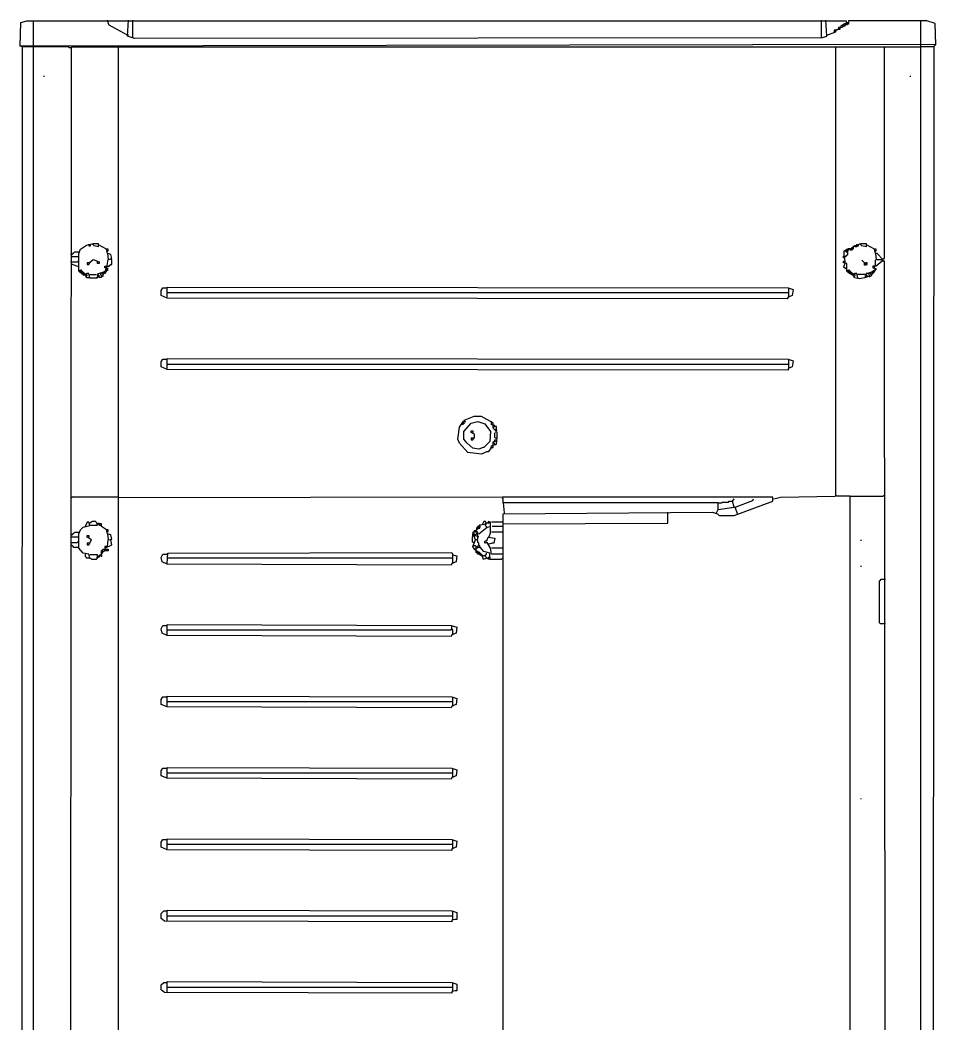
# Model space of a CAD drawing. Extents: x 3792242 to 5145247, y -1546315 to -1031918.
# Drawn here: x 3844558 to 3845328, y -1522150 to -1521306 of the extents above; entities that cross this region are included whole.
import ezdxf

# ---------------------------------------------------------------- set-up
doc = ezdxf.new("R2010")
doc.units = 0
doc.header["$MEASUREMENT"] = 0
doc.layers.add('ZZ-chladenie', color=133, linetype='CONTINUOUS')

msp = doc.modelspace()

# ---------------------------------------------------------------- linework, layer by layer
at = {"layer": 'ZZ-chladenie'}
for p, q in [((3844631.493, -1521306.302), (3844631.493, -1521305.597)), ((3844648.438, -1521319.012), (3844649.145, -1521305.597)), ((3844652.674, -1521320.424), (3844652.674, -1521305.597)), ((3845231.639, -1521320.424), (3845231.639, -1521305.597)), ((3845235.875, -1521319.012), (3845235.169, -1521305.597)), ((3844558.064, -1521327.484), (3844558.769, -1521307.714)), ((3844558.769, -1521307.714), (3844563.712, -1521306.302)), ((3844563.712, -1521306.302), (3845252.114, -1521306.302)), ((3844569.36, -1522372.443), (3844569.36, -1521306.302)), ((3844632.905, -1521309.833), (3844631.493, -1521306.302)), ((3844648.438, -1521318.305), (3844632.905, -1521309.833)), ((3845243.641, -1521314.069), (3845242.229, -1521314.069)), ((3845242.229, -1521314.069), (3845242.229, -1521315.481)), ((3845243.641, -1521314.069), (3845244.347, -1521314.069)), ((3845243.641, -1521315.481), (3845243.641, -1521314.069)), ((3845244.347, -1521314.069), (3845245.053, -1521313.363)), ((3845245.053, -1521313.363), (3845245.76, -1521313.363)), ((3845248.584, -1521311.951), (3845245.76, -1521311.951)), ((3845245.76, -1521311.951), (3845245.76, -1521313.363)), ((3845245.76, -1521313.363), (3845247.172, -1521313.363)), ((3845247.172, -1521313.363), (3845247.172, -1521311.951)), ((3845251.408, -1521308.421), (3845247.878, -1521310.539)), ((3845247.878, -1521310.539), (3845247.878, -1521311.951)), ((3845252.82, -1521309.126), (3845248.584, -1521311.951)), ((3845249.996, -1521309.833), (3845249.29, -1521310.539)), ((3845249.29, -1521311.245), (3845249.29, -1521311.951)), ((3845250.702, -1521310.539), (3845249.996, -1521309.833)), ((3845250.702, -1521310.539), (3845251.408, -1521310.539)), ((3845252.82, -1521308.421), (3845251.408, -1521308.421)), ((3845251.408, -1521309.833), (3845251.408, -1521309.126)), ((3845251.408, -1521310.539), (3845251.408, -1521309.833)), ((3845252.114, -1521306.302), (3845252.82, -1521308.421)), ((3845252.82, -1521308.421), (3845253.526, -1521307.714)), ((3845252.82, -1521309.126), (3845252.82, -1521309.833)), ((3845254.232, -1521309.126), (3845252.82, -1521309.126)), ((3845253.526, -1521307.714), (3845254.232, -1521307.714)), ((3845319.895, -1521306.302), (3845254.232, -1521306.302)), ((3845254.232, -1521306.302), (3845254.232, -1521309.126)), ((3845314.953, -1522993.77), (3845314.953, -1521306.302)), ((3845326.956, -1521308.421), (3845319.895, -1521306.302)), ((3845327.662, -1521326.072), (3845326.956, -1521308.421)), ((3844648.438, -1521318.305), (3844649.145, -1521317.6)), ((3844654.086, -1521321.13), (3844648.438, -1521319.012)), ((3845231.639, -1521320.424), (3844654.086, -1521321.13)), ((3845231.639, -1521320.424), (3845235.875, -1521319.012)), ((3845235.875, -1521318.305), (3845243.641, -1521315.481)), ((3845327.662, -1521326.072), (3844558.064, -1521327.484)), ((3844560.181, -1521328.19), (3844558.064, -1521327.484)), ((3844559.476, -1522861.032), (3844560.181, -1521328.19)), ((3844559.515, -1522775.635), (3844560.181, -1521328.19)), ((3844569.36, -1521328.19), (3844560.181, -1521328.19)), ((3844599.015, -1521328.19), (3844569.36, -1521328.19)), ((3844599.72, -1521328.896), (3844599.015, -1521328.19)), ((3844600.427, -1521328.896), (3844599.72, -1521328.896)), ((3844600.427, -1522750.888), (3844601.132, -1521328.19)), ((3844600.427, -1521328.896), (3844601.132, -1521328.896)), ((3844601.132, -1521328.19), (3845314.953, -1521328.19)), ((3844640.671, -1522893.51), (3844640.671, -1521328.19)), ((3845243.641, -1521705.222), (3845243.641, -1521328.19)), ((3845284.593, -1521328.896), (3845285.298, -1521328.19)), ((3845284.593, -1521506.116), (3845284.593, -1521328.896)), ((3845325.544, -1521328.19), (3845314.953, -1521328.19)), ((3845324.837, -1522993.77), (3845326.25, -1521327.484)), ((3845326.25, -1521327.484), (3845327.662, -1521326.072)), ((3844578.539, -1521352.902), (3844577.833, -1521352.902)), ((3845306.48, -1521352.902), (3845305.774, -1521352.902)), ((3844607.487, -1521501.879), (3844608.899, -1521498.349)), ((3844608.899, -1521498.349), (3844613.842, -1521494.819)), ((3844613.842, -1521494.819), (3844619.49, -1521493.407)), ((3844615.96, -1521494.819), (3844615.96, -1521494.113)), ((3844615.96, -1521494.819), (3844615.96, -1521495.525)), ((3844615.96, -1521495.525), (3844617.372, -1521495.525)), ((3844617.372, -1521495.525), (3844617.372, -1521494.113)), ((3844618.784, -1521494.113), (3844618.784, -1521493.407)), ((3844620.196, -1521495.525), (3844618.784, -1521494.113)), ((3844619.49, -1521493.407), (3844623.726, -1521493.407)), ((3844623.726, -1521496.231), (3844620.196, -1521495.525)), ((3844623.726, -1521493.407), (3844623.726, -1521496.231)), ((3844624.433, -1521494.819), (3844623.726, -1521495.525)), ((3844630.787, -1521498.349), (3844624.433, -1521494.819)), ((3844632.199, -1521498.349), (3844630.787, -1521498.349)), ((3844631.493, -1521501.879), (3844630.787, -1521498.349)), ((3844631.493, -1521499.761), (3844630.787, -1521499.761)), ((3844631.493, -1521499.761), (3844632.199, -1521499.761)), ((3844632.199, -1521499.761), (3844632.199, -1521498.349)), ((3845250.702, -1521499.761), (3845254.232, -1521497.643)), ((3845250.702, -1521503.291), (3845250.702, -1521499.761)), ((3845251.408, -1521499.761), (3845251.408, -1521499.055)), ((3845251.408, -1521499.055), (3845252.114, -1521499.055)), ((3845251.408, -1521499.761), (3845252.114, -1521500.467)), ((3845252.82, -1521498.349), (3845252.114, -1521499.055)), ((3845252.82, -1521499.761), (3845252.114, -1521499.055)), ((3845253.526, -1521499.055), (3845252.82, -1521498.349)), ((3845252.82, -1521500.467), (3845252.82, -1521499.761)), ((3845254.232, -1521498.349), (3845253.526, -1521499.055)), ((3845253.526, -1521499.055), (3845254.232, -1521499.055)), ((3845253.526, -1521502.585), (3845253.526, -1521499.055)), ((3845254.232, -1521497.643), (3845256.35, -1521497.643)), ((3845254.232, -1521499.055), (3845254.232, -1521498.349)), ((3845255.644, -1521498.349), (3845255.644, -1521497.643)), ((3845255.644, -1521497.643), (3845256.35, -1521497.643)), ((3845255.644, -1521499.055), (3845255.644, -1521498.349)), ((3845257.056, -1521499.055), (3845255.644, -1521499.055)), ((3845256.35, -1521497.643), (3845259.175, -1521495.525)), ((3845257.056, -1521496.937), (3845256.35, -1521497.643)), ((3845257.056, -1521498.349), (3845256.35, -1521497.643)), ((3845257.763, -1521497.643), (3845257.056, -1521496.937)), ((3845257.763, -1521497.643), (3845257.056, -1521498.349)), ((3845257.056, -1521498.349), (3845257.763, -1521498.349)), ((3845257.056, -1521498.349), (3845257.056, -1521499.055)), ((3845258.468, -1521496.937), (3845257.763, -1521497.643)), ((3845257.763, -1521498.349), (3845258.468, -1521497.643)), ((3845258.468, -1521496.231), (3845258.468, -1521495.525)), ((3845258.468, -1521497.643), (3845258.468, -1521496.937)), ((3845259.175, -1521495.525), (3845264.823, -1521493.407)), ((3845259.88, -1521495.525), (3845259.88, -1521494.819)), ((3845259.88, -1521496.231), (3845259.88, -1521495.525)), ((3845261.292, -1521496.231), (3845259.88, -1521496.231)), ((3845261.292, -1521494.819), (3845261.292, -1521494.113)), ((3845261.292, -1521494.819), (3845261.292, -1521495.525)), ((3845261.292, -1521495.525), (3845262.705, -1521495.525)), ((3845261.292, -1521495.525), (3845261.292, -1521496.231)), ((3845262.705, -1521495.525), (3845262.705, -1521494.113)), ((3845264.117, -1521494.113), (3845264.117, -1521493.407)), ((3845265.529, -1521495.525), (3845264.117, -1521494.113)), ((3845264.823, -1521493.407), (3845269.059, -1521493.407)), ((3845269.059, -1521496.231), (3845265.529, -1521495.525)), ((3845269.059, -1521493.407), (3845269.059, -1521496.231)), ((3845269.766, -1521494.819), (3845269.059, -1521495.525)), ((3845276.12, -1521498.349), (3845269.766, -1521494.819)), ((3845277.532, -1521498.349), (3845276.12, -1521498.349)), ((3845276.826, -1521501.879), (3845276.12, -1521498.349)), ((3845276.826, -1521499.761), (3845276.12, -1521499.761)), ((3845276.826, -1521499.761), (3845277.532, -1521499.761)), ((3845277.532, -1521499.761), (3845277.532, -1521498.349)), ((3844601.132, -1521502.585), (3844600.427, -1521502.585)), ((3844601.132, -1521502.585), (3844601.839, -1521501.879)), ((3844601.132, -1521502.585), (3844601.839, -1521502.585)), ((3844606.781, -1521504.703), (3844601.132, -1521504.703)), ((3844601.839, -1521502.585), (3844602.545, -1521501.879)), ((3844602.545, -1521501.879), (3844602.545, -1521501.173)), ((3844602.545, -1521501.173), (3844603.251, -1521501.173)), ((3844603.251, -1521501.173), (3844603.957, -1521500.467)), ((3844603.957, -1521500.467), (3844608.193, -1521500.467)), ((3844606.075, -1521508.94), (3844606.781, -1521508.234)), ((3844607.487, -1521513.176), (3844607.487, -1521501.879)), ((3844617.372, -1521508.94), (3844619.49, -1521506.822)), ((3844619.49, -1521506.822), (3844624.433, -1521508.94)), ((3844630.787, -1521515.294), (3844632.199, -1521506.822)), ((3844634.317, -1521502.585), (3844631.493, -1521501.879)), ((3844631.493, -1521501.879), (3844632.199, -1521506.822)), ((3844632.199, -1521506.822), (3844635.023, -1521506.116)), ((3844635.023, -1521506.116), (3844634.317, -1521502.585)), ((3844634.317, -1521506.822), (3844634.317, -1521506.116)), ((3844635.023, -1521507.528), (3844634.317, -1521506.822)), ((3844635.023, -1521511.058), (3844635.023, -1521507.528)), ((3845249.996, -1521505.41), (3845249.996, -1521503.997)), ((3845249.996, -1521503.997), (3845251.408, -1521503.997)), ((3845251.408, -1521505.41), (3845249.996, -1521505.41)), ((3845249.996, -1521509.646), (3845249.996, -1521508.234)), ((3845249.996, -1521508.234), (3845251.408, -1521508.234)), ((3845251.408, -1521508.234), (3845250.702, -1521503.291)), ((3845251.408, -1521503.997), (3845252.114, -1521503.997)), ((3845251.408, -1521509.646), (3845251.408, -1521508.234)), ((3845252.114, -1521500.467), (3845252.82, -1521500.467)), ((3845252.114, -1521503.997), (3845252.82, -1521503.291)), ((3845252.82, -1521503.291), (3845253.526, -1521502.585)), ((3845266.235, -1521508.234), (3845265.529, -1521507.528)), ((3845266.941, -1521508.94), (3845266.235, -1521508.234)), ((3845278.238, -1521501.879), (3845276.826, -1521501.879)), ((3845276.826, -1521501.879), (3845277.532, -1521506.822)), ((3845276.826, -1521507.528), (3845277.532, -1521506.822)), ((3845276.826, -1521512.47), (3845276.826, -1521507.528)), ((3845277.532, -1521506.822), (3845283.18, -1521506.822)), ((3845282.474, -1521508.234), (3845277.532, -1521512.47)), ((3845283.18, -1521506.822), (3845278.238, -1521501.879)), ((3845284.593, -1521508.234), (3845282.474, -1521508.234)), ((3845283.18, -1521506.822), (3845283.886, -1521506.116)), ((3845283.18, -1521507.528), (3845283.18, -1521508.234)), ((3845283.886, -1521506.116), (3845284.593, -1521506.116)), ((3845285.298, -1522993.77), (3845284.593, -1521508.234)), ((3844601.132, -1521508.94), (3844600.427, -1521508.94)), ((3844601.132, -1521508.94), (3844606.075, -1521508.94)), ((3844601.839, -1521511.058), (3844601.132, -1521510.352)), ((3844607.487, -1521513.176), (3844601.839, -1521511.058)), ((3844607.487, -1521516.707), (3844607.487, -1521513.176)), ((3844611.723, -1521520.236), (3844607.487, -1521516.707)), ((3844608.193, -1521516.707), (3844608.899, -1521516)), ((3844608.899, -1521517.412), (3844608.193, -1521516.707)), ((3844609.606, -1521516), (3844608.899, -1521516)), ((3844613.135, -1521519.531), (3844608.899, -1521516)), ((3844609.606, -1521516.707), (3844609.606, -1521516)), ((3844610.311, -1521517.412), (3844609.606, -1521516.707)), ((3844615.96, -1521509.646), (3844614.548, -1521509.646)), ((3844614.548, -1521509.646), (3844614.548, -1521511.058)), ((3844614.548, -1521511.058), (3844615.96, -1521511.058)), ((3844615.96, -1521511.058), (3844617.372, -1521508.94)), ((3844615.96, -1521509.646), (3844616.666, -1521509.646)), ((3844623.02, -1521510.352), (3844623.02, -1521508.94)), ((3844624.433, -1521510.352), (3844623.02, -1521510.352)), ((3844624.433, -1521508.94), (3844624.433, -1521510.352)), ((3844627.963, -1521519.531), (3844632.199, -1521514.588)), ((3844628.669, -1521517.412), (3844630.787, -1521515.294)), ((3844629.375, -1521516.707), (3844628.669, -1521517.412)), ((3844629.375, -1521513.882), (3844629.375, -1521512.47)), ((3844629.375, -1521512.47), (3844630.787, -1521512.47)), ((3844630.081, -1521513.882), (3844629.375, -1521513.882)), ((3844630.081, -1521517.412), (3844629.375, -1521516.707)), ((3844630.787, -1521514.588), (3844630.081, -1521513.882)), ((3844630.081, -1521515.294), (3844630.787, -1521514.588)), ((3844630.081, -1521516), (3844630.081, -1521515.294)), ((3844630.081, -1521517.412), (3844630.787, -1521516.707)), ((3844630.787, -1521512.47), (3844631.493, -1521512.47)), ((3844632.199, -1521514.588), (3844630.787, -1521514.588)), ((3844630.787, -1521516.707), (3844631.493, -1521516)), ((3844631.493, -1521512.47), (3844632.905, -1521512.47)), ((3844631.493, -1521516), (3844632.199, -1521516)), ((3844632.905, -1521512.47), (3844633.611, -1521511.764)), ((3844633.611, -1521511.764), (3844634.317, -1521511.058)), ((3844634.317, -1521511.058), (3844635.023, -1521511.058)), ((3845251.408, -1521509.646), (3845249.996, -1521513.176)), ((3845252.82, -1521510.352), (3845249.996, -1521509.646)), ((3845249.996, -1521513.176), (3845252.114, -1521514.588)), ((3845252.82, -1521516.707), (3845252.82, -1521510.352)), ((3845254.938, -1521518.824), (3845252.82, -1521516.707)), ((3845253.526, -1521516.707), (3845254.232, -1521516)), ((3845254.232, -1521517.412), (3845253.526, -1521516.707)), ((3845254.938, -1521516), (3845254.232, -1521516)), ((3845258.468, -1521519.531), (3845254.232, -1521516)), ((3845254.938, -1521516.707), (3845254.938, -1521516)), ((3845255.644, -1521517.412), (3845254.938, -1521516.707)), ((3845267.647, -1521509.646), (3845266.941, -1521508.94)), ((3845267.647, -1521511.764), (3845267.647, -1521509.646)), ((3845269.059, -1521511.764), (3845267.647, -1521511.764)), ((3845269.766, -1521509.646), (3845268.353, -1521509.646)), ((3845268.353, -1521509.646), (3845268.353, -1521510.352)), ((3845268.353, -1521510.352), (3845269.059, -1521511.058)), ((3845269.059, -1521511.058), (3845269.766, -1521511.058)), ((3845269.059, -1521511.058), (3845269.059, -1521511.764)), ((3845269.766, -1521511.058), (3845269.766, -1521509.646)), ((3845274.002, -1521517.412), (3845275.414, -1521516)), ((3845274.708, -1521516.707), (3845274.002, -1521517.412)), ((3845277.532, -1521512.47), (3845274.708, -1521512.47)), ((3845274.708, -1521512.47), (3845274.708, -1521513.882)), ((3845274.708, -1521513.882), (3845277.532, -1521514.588)), ((3845277.532, -1521514.588), (3845274.708, -1521518.824)), ((3845275.414, -1521517.412), (3845274.708, -1521516.707)), ((3845276.12, -1521513.882), (3845276.12, -1521512.47)), ((3845276.826, -1521516), (3845276.12, -1521515.294)), ((3845276.12, -1521516.707), (3845276.826, -1521516)), ((3845276.12, -1521517.412), (3845276.12, -1521516.707)), ((3844608.899, -1521518.119), (3844608.899, -1521517.412)), ((3844609.606, -1521518.119), (3844608.899, -1521518.119)), ((3844610.311, -1521518.824), (3844609.606, -1521518.119)), ((3844611.018, -1521518.119), (3844610.311, -1521517.412)), ((3844611.018, -1521518.119), (3844610.311, -1521518.824)), ((3844611.723, -1521518.119), (3844611.018, -1521518.119)), ((3844611.723, -1521518.824), (3844611.723, -1521518.119)), ((3844611.723, -1521518.824), (3844611.723, -1521519.531)), ((3844614.548, -1521518.824), (3844611.723, -1521520.236)), ((3844613.842, -1521520.943), (3844613.135, -1521520.236)), ((3844613.135, -1521520.236), (3844613.135, -1521520.943)), ((3844613.135, -1521520.943), (3844613.842, -1521520.943)), ((3844613.842, -1521520.943), (3844614.548, -1521520.236)), ((3844613.842, -1521522.355), (3844613.842, -1521520.943)), ((3844616.666, -1521522.355), (3844613.842, -1521522.355)), ((3844615.96, -1521518.824), (3844614.548, -1521518.824)), ((3844614.548, -1521520.236), (3844614.548, -1521519.531)), ((3844616.666, -1521522.355), (3844615.96, -1521518.824)), ((3844616.666, -1521519.531), (3844622.314, -1521519.531)), ((3844616.666, -1521522.355), (3844623.02, -1521522.355)), ((3844623.02, -1521521.648), (3844622.314, -1521522.355)), ((3844623.02, -1521522.355), (3844623.726, -1521518.824)), ((3844624.433, -1521521.648), (3844623.02, -1521521.648)), ((3844623.726, -1521518.824), (3844628.669, -1521517.412)), ((3844624.433, -1521520.236), (3844623.726, -1521519.531)), ((3844623.726, -1521519.531), (3844623.726, -1521520.236)), ((3844624.433, -1521521.648), (3844624.433, -1521520.236)), ((3844624.433, -1521521.648), (3844626.551, -1521521.648)), ((3844625.845, -1521518.824), (3844625.845, -1521518.119)), ((3844625.845, -1521519.531), (3844625.845, -1521518.824)), ((3844626.551, -1521520.236), (3844625.845, -1521519.531)), ((3844626.551, -1521520.943), (3844626.551, -1521520.236)), ((3844626.551, -1521521.648), (3844627.257, -1521520.943)), ((3844627.257, -1521518.824), (3844627.257, -1521518.119)), ((3844627.963, -1521519.531), (3844627.257, -1521518.824)), ((3844627.257, -1521520.943), (3844627.963, -1521520.943)), ((3844627.963, -1521518.119), (3844627.963, -1521517.412)), ((3844627.963, -1521517.412), (3844628.669, -1521517.412)), ((3844627.963, -1521519.531), (3844628.669, -1521518.824)), ((3844627.963, -1521520.943), (3844627.963, -1521519.531)), ((3844628.669, -1521518.824), (3844629.375, -1521518.119)), ((3844629.375, -1521518.119), (3844630.081, -1521518.119)), ((3844630.081, -1521518.119), (3844630.081, -1521517.412)), ((3845254.232, -1521518.119), (3845254.232, -1521517.412)), ((3845254.938, -1521518.119), (3845254.232, -1521518.119)), ((3845255.644, -1521518.824), (3845254.938, -1521518.119)), ((3845258.468, -1521520.236), (3845254.938, -1521518.824)), ((3845256.35, -1521518.119), (3845255.644, -1521517.412)), ((3845256.35, -1521518.119), (3845255.644, -1521518.824)), ((3845257.056, -1521518.119), (3845256.35, -1521518.119)), ((3845257.056, -1521518.824), (3845257.056, -1521518.119)), ((3845257.056, -1521518.824), (3845257.056, -1521519.531)), ((3845258.468, -1521519.531), (3845258.468, -1521518.824)), ((3845259.88, -1521518.824), (3845258.468, -1521519.531)), ((3845258.468, -1521520.943), (3845258.468, -1521520.236)), ((3845259.175, -1521522.355), (3845258.468, -1521520.236)), ((3845259.175, -1521520.943), (3845258.468, -1521520.943)), ((3845259.175, -1521520.943), (3845259.88, -1521520.236)), ((3845263.411, -1521523.061), (3845259.175, -1521522.355)), ((3845261.292, -1521518.824), (3845259.88, -1521518.824)), ((3845259.88, -1521520.236), (3845259.88, -1521519.531)), ((3845261.999, -1521522.355), (3845261.292, -1521518.824)), ((3845269.059, -1521519.531), (3845261.999, -1521519.531)), ((3845267.647, -1521522.355), (3845263.411, -1521523.061)), ((3845271.883, -1521520.943), (3845267.647, -1521522.355)), ((3845268.353, -1521521.648), (3845268.353, -1521520.236)), ((3845268.353, -1521520.236), (3845269.059, -1521520.236)), ((3845268.353, -1521521.648), (3845268.353, -1521522.355)), ((3845271.178, -1521518.824), (3845269.059, -1521518.824)), ((3845269.766, -1521520.236), (3845269.059, -1521519.531)), ((3845269.766, -1521521.648), (3845269.766, -1521520.236)), ((3845271.178, -1521518.119), (3845274.002, -1521517.412)), ((3845271.883, -1521520.943), (3845271.178, -1521518.119)), ((3845271.883, -1521520.943), (3845271.883, -1521521.648)), ((3845273.295, -1521520.943), (3845271.883, -1521520.943)), ((3845272.59, -1521518.824), (3845272.59, -1521518.119)), ((3845273.295, -1521519.531), (3845272.59, -1521518.824)), ((3845273.295, -1521518.119), (3845273.295, -1521517.412)), ((3845273.295, -1521517.412), (3845274.002, -1521517.412)), ((3845274.002, -1521518.824), (3845273.295, -1521520.943)), ((3845273.295, -1521519.531), (3845274.002, -1521519.531)), ((3845274.002, -1521518.824), (3845274.708, -1521518.119)), ((3845274.002, -1521519.531), (3845274.002, -1521518.824)), ((3845274.708, -1521518.824), (3845274.002, -1521518.824)), ((3845274.708, -1521518.119), (3845275.414, -1521517.412)), ((3845275.414, -1521517.412), (3845276.12, -1521517.412)), ((3844676.68, -1521532.946), (3844678.093, -1521530.827)), ((3844676.68, -1521537.182), (3844676.68, -1521532.946)), ((3844678.093, -1521530.827), (3844681.623, -1521530.827)), ((3844681.623, -1521538.594), (3844681.623, -1521530.122)), ((3844681.623, -1521530.122), (3845203.396, -1521530.827)), ((3845203.396, -1521530.827), (3845207.633, -1521532.239)), ((3845204.102, -1521537.888), (3845204.102, -1521531.534)), ((3845207.633, -1521532.239), (3845206.926, -1521537.182)), ((3844681.623, -1521539.3), (3844676.68, -1521537.182)), ((3845204.102, -1521535.064), (3844681.623, -1521535.064)), ((3845202.69, -1521540.006), (3844681.623, -1521539.3)), ((3845203.396, -1521538.594), (3845202.69, -1521540.006)), ((3845206.926, -1521537.182), (3845203.396, -1521538.594)), ((3845204.102, -1521537.888), (3845204.102, -1521538.594)), ((3844676.68, -1521592.96), (3844678.093, -1521590.842)), ((3844676.68, -1521597.197), (3844676.68, -1521592.96)), ((3844678.093, -1521590.842), (3844681.623, -1521590.842)), ((3844681.623, -1521598.609), (3844681.623, -1521590.136)), ((3844681.623, -1521590.136), (3845203.396, -1521590.842)), ((3845203.396, -1521590.842), (3845207.633, -1521592.254)), ((3845204.102, -1521597.902), (3845204.102, -1521591.548)), ((3845207.633, -1521592.254), (3845206.926, -1521597.197)), ((3844681.623, -1521599.315), (3844676.68, -1521597.197)), ((3845204.102, -1521595.078), (3844681.623, -1521595.078)), ((3845203.396, -1521600.021), (3844681.623, -1521599.315)), ((3845206.926, -1521597.197), (3845203.396, -1521598.609)), ((3845203.396, -1521598.609), (3845203.396, -1521600.021)), ((3845204.102, -1521597.902), (3845204.102, -1521598.609)), ((3844927.329, -1521648.032), (3844930.154, -1521643.796)), ((3844929.448, -1521644.502), (3844930.154, -1521643.796)), ((3844930.154, -1521643.796), (3844930.154, -1521643.09)), ((3844930.154, -1521643.09), (3844930.86, -1521643.09)), ((3844930.154, -1521643.796), (3844931.566, -1521644.502)), ((3844939.332, -1521638.854), (3844930.86, -1521642.384)), ((3844930.86, -1521642.384), (3844932.272, -1521643.796)), ((3844932.272, -1521643.09), (3844930.86, -1521643.09)), ((3844932.272, -1521643.796), (3844932.272, -1521643.09)), ((3844937.214, -1521644.502), (3844942.862, -1521643.09)), ((3844945.687, -1521638.854), (3844939.332, -1521638.854)), ((3844942.862, -1521643.09), (3844948.511, -1521645.208)), ((3844953.453, -1521643.09), (3844945.687, -1521638.854)), ((3844955.572, -1521644.502), (3844953.453, -1521643.09)), ((3844954.16, -1521644.502), (3844954.16, -1521643.796)), ((3844925.917, -1521657.917), (3844927.329, -1521648.032)), ((3844931.566, -1521644.502), (3844928.741, -1521645.914)), ((3844930.154, -1521645.208), (3844929.448, -1521644.502)), ((3844930.154, -1521645.208), (3844930.154, -1521645.914)), ((3844930.86, -1521651.563), (3844937.214, -1521644.502)), ((3844930.86, -1521657.917), (3844930.86, -1521651.563)), ((3844937.214, -1521652.268), (3844937.214, -1521650.856)), ((3844937.214, -1521650.856), (3844938.626, -1521650.856)), ((3844938.626, -1521650.856), (3844938.626, -1521652.268)), ((3844948.511, -1521645.208), (3844953.453, -1521651.563)), ((3844953.453, -1521651.563), (3844952.747, -1521660.035)), ((3844954.16, -1521645.914), (3844954.16, -1521644.502)), ((3844954.865, -1521645.914), (3844954.16, -1521645.914)), ((3844955.572, -1521646.62), (3844954.865, -1521645.914)), ((3844955.572, -1521648.739), (3844955.572, -1521644.502)), ((3844956.984, -1521646.62), (3844955.572, -1521646.62)), ((3844956.277, -1521648.032), (3844955.572, -1521648.032)), ((3844959.102, -1521652.268), (3844955.572, -1521648.739)), ((3844956.984, -1521647.326), (3844956.277, -1521648.032)), ((3844956.984, -1521647.326), (3844956.984, -1521646.62)), ((3844958.396, -1521647.326), (3844956.984, -1521647.326)), ((3844958.396, -1521649.444), (3844957.689, -1521649.444)), ((3844957.689, -1521649.444), (3844958.396, -1521650.151)), ((3844958.396, -1521650.856), (3844957.689, -1521650.856)), ((3844958.396, -1521649.444), (3844958.396, -1521647.326)), ((3844958.396, -1521650.151), (3844958.396, -1521650.856)), ((3844927.329, -1521661.447), (3844925.917, -1521657.917)), ((3844933.684, -1521661.447), (3844930.86, -1521657.917)), ((3844940.038, -1521653.68), (3844937.214, -1521652.268)), ((3844938.626, -1521657.211), (3844937.214, -1521657.211)), ((3844937.214, -1521657.211), (3844937.214, -1521658.623)), ((3844937.214, -1521658.623), (3844938.626, -1521658.623)), ((3844938.626, -1521658.623), (3844940.038, -1521656.505)), ((3844938.626, -1521657.211), (3844939.332, -1521657.211)), ((3844940.038, -1521656.505), (3844940.038, -1521653.68)), ((3844952.747, -1521660.035), (3844947.805, -1521664.978)), ((3844955.572, -1521660.742), (3844956.277, -1521660.035)), ((3844956.277, -1521660.035), (3844957.689, -1521660.035)), ((3844956.984, -1521652.975), (3844957.689, -1521652.268)), ((3844956.984, -1521656.505), (3844956.984, -1521652.975)), ((3844957.689, -1521657.211), (3844956.984, -1521656.505)), ((3844956.984, -1521659.329), (3844956.984, -1521658.623)), ((3844956.984, -1521658.623), (3844958.396, -1521658.623)), ((3844957.689, -1521660.035), (3844956.984, -1521659.329)), ((3844958.396, -1521657.211), (3844957.689, -1521657.211)), ((3844958.396, -1521662.154), (3844959.102, -1521656.505)), ((3844958.396, -1521657.211), (3844959.102, -1521657.211)), ((3844959.102, -1521656.505), (3844959.102, -1521652.268)), ((3844934.39, -1521669.214), (3844927.329, -1521661.447)), ((3844938.626, -1521665.684), (3844933.684, -1521661.447)), ((3844943.569, -1521666.39), (3844938.626, -1521665.684)), ((3844947.099, -1521664.978), (3844943.569, -1521666.39)), ((3844949.923, -1521668.508), (3844945.687, -1521670.626)), ((3844947.805, -1521664.978), (3844947.099, -1521664.978)), ((3844951.335, -1521668.508), (3844949.923, -1521668.508)), ((3844954.16, -1521664.978), (3844951.335, -1521668.508)), ((3844954.16, -1521664.978), (3844953.453, -1521665.684)), ((3844954.16, -1521663.566), (3844958.396, -1521662.154)), ((3844954.16, -1521664.978), (3844954.16, -1521663.566)), ((3844954.16, -1521664.978), (3844955.572, -1521664.978)), ((3844955.572, -1521663.566), (3844955.572, -1521660.742)), ((3844956.277, -1521661.447), (3844955.572, -1521661.447)), ((3844955.572, -1521664.978), (3844955.572, -1521663.566)), ((3844956.984, -1521662.154), (3844956.277, -1521661.447)), ((3844945.687, -1521670.626), (3844934.39, -1521669.214)), ((3844601.132, -1521707.341), (3844600.427, -1521707.341)), ((3844601.839, -1521706.635), (3844601.132, -1521707.341)), ((3844639.966, -1521706.635), (3844601.839, -1521706.635)), ((3844640.671, -1521707.341), (3844639.966, -1521706.635)), ((3844963.338, -1521706.635), (3844640.671, -1521707.341)), ((3845190.688, -1521706.635), (3844963.338, -1521706.635)), ((3844964.044, -1521708.047), (3844963.338, -1521707.341)), ((3844964.044, -1521711.577), (3844964.044, -1521708.047)), ((3845147.618, -1521711.577), (3845148.324, -1521710.871)), ((3845148.324, -1521710.871), (3845153.266, -1521710.871)), ((3845153.266, -1521710.871), (3845153.973, -1521710.165)), ((3845153.973, -1521710.165), (3845156.797, -1521710.165)), ((3845156.797, -1521710.165), (3845158.209, -1521708.047)), ((3845158.209, -1521715.108), (3845156.797, -1521710.165)), ((3845158.209, -1521722.168), (3845190.688, -1521710.165)), ((3845158.915, -1521715.108), (3845173.742, -1521709.459)), ((3845173.742, -1521709.459), (3845174.448, -1521708.047)), ((3845190.688, -1521710.165), (3845190.688, -1521706.635)), ((3845191.393, -1521708.047), (3845197.042, -1521706.635)), ((3845197.042, -1521706.635), (3845242.935, -1521705.929)), ((3845242.935, -1521705.929), (3845243.641, -1521705.222)), ((3845244.347, -1521705.929), (3845243.641, -1521705.222)), ((3845255.644, -1521705.929), (3845244.347, -1521705.929)), ((3845255.644, -1521705.929), (3845283.18, -1521705.929)), ((3845255.644, -1522893.51), (3845255.644, -1521705.929)), ((3845283.18, -1521705.929), (3845283.886, -1521705.222)), ((3845283.886, -1521705.222), (3845284.593, -1521705.222)), ((3845144.794, -1521711.577), (3844964.044, -1521711.577)), ((3844964.044, -1521711.577), (3844964.751, -1521720.05)), ((3844964.044, -1521720.756), (3845139.851, -1521719.344)), ((3845102.431, -1521720.05), (3845102.431, -1521719.344)), ((3845139.851, -1521719.344), (3845144.088, -1521720.756)), ((3845143.382, -1521720.05), (3845144.794, -1521717.226)), ((3845144.794, -1521711.577), (3845147.618, -1521711.577)), ((3845144.794, -1521717.226), (3845144.794, -1521711.577)), ((3845144.794, -1521717.226), (3845158.209, -1521715.108)), ((3845161.033, -1521720.756), (3845158.915, -1521715.108)), ((3844614.548, -1521727.816), (3844612.43, -1521732.053)), ((3844615.96, -1521727.816), (3844614.548, -1521727.816)), ((3844616.666, -1521730.641), (3844615.96, -1521727.816)), ((3844618.784, -1521727.11), (3844616.666, -1521728.522)), ((3844621.608, -1521727.11), (3844618.784, -1521727.11)), ((3844623.02, -1521729.934), (3844621.608, -1521727.11)), ((3844947.805, -1521727.11), (3844946.393, -1521729.934)), ((3844949.217, -1521727.11), (3844947.805, -1521727.11)), ((3844949.923, -1521729.229), (3844949.217, -1521727.11)), ((3844953.453, -1521727.816), (3844951.335, -1521727.11)), ((3844951.335, -1521727.11), (3844951.335, -1521728.522)), ((3844951.335, -1521728.522), (3844952.747, -1521727.816)), ((3844953.453, -1521736.995), (3844953.453, -1521727.816)), ((3844963.338, -1521727.816), (3844954.16, -1521727.816)), ((3844964.044, -1522865.975), (3844964.044, -1521720.756)), ((3844964.751, -1521720.05), (3844964.751, -1521720.756)), ((3845102.431, -1521728.522), (3845102.431, -1521720.05)), ((3845144.088, -1521720.756), (3845145.5, -1521722.168)), ((3845145.5, -1521722.168), (3845158.209, -1521722.168)), ((3844603.251, -1521736.995), (3844603.957, -1521736.289)), ((3844603.957, -1521736.289), (3844608.193, -1521736.289)), ((3844607.487, -1521737.701), (3844608.899, -1521734.171)), ((3844608.899, -1521734.171), (3844611.018, -1521732.053)), ((3844611.018, -1521732.053), (3844616.666, -1521730.641)), ((3844622.314, -1521730.641), (3844616.666, -1521730.641)), ((3844624.433, -1521729.229), (3844622.314, -1521730.641)), ((3844623.02, -1521728.522), (3844624.433, -1521728.522)), ((3844623.02, -1521729.934), (3844623.02, -1521730.641)), ((3844626.551, -1521729.229), (3844624.433, -1521729.229)), ((3844625.138, -1521730.641), (3844624.433, -1521729.934)), ((3844624.433, -1521729.934), (3844625.138, -1521729.934)), ((3844626.551, -1521730.641), (3844625.138, -1521730.641)), ((3844626.551, -1521731.347), (3844626.551, -1521729.229)), ((3844630.787, -1521734.171), (3844626.551, -1521731.347)), ((3844632.199, -1521734.171), (3844630.787, -1521734.171)), ((3844631.493, -1521737.701), (3844630.787, -1521734.171)), ((3844631.493, -1521735.583), (3844630.787, -1521735.583)), ((3844631.493, -1521735.583), (3844632.199, -1521735.583)), ((3844632.199, -1521735.583), (3844632.199, -1521734.171)), ((3844938.626, -1521736.289), (3844937.92, -1521741.232)), ((3844942.862, -1521736.289), (3844938.626, -1521736.289)), ((3844940.038, -1521735.583), (3844940.038, -1521734.877)), ((3844940.038, -1521734.877), (3844941.45, -1521734.877)), ((3844941.45, -1521734.877), (3844944.981, -1521731.347)), ((3844941.45, -1521736.289), (3844942.157, -1521732.053)), ((3844942.157, -1521732.053), (3844944.274, -1521729.934)), ((3844942.157, -1521732.759), (3844942.862, -1521732.053)), ((3844942.862, -1521733.465), (3844942.157, -1521732.759)), ((3844942.862, -1521733.465), (3844942.157, -1521732.759)), ((3844942.862, -1521732.053), (3844942.862, -1521731.347)), ((3844942.862, -1521731.347), (3844943.569, -1521731.347)), ((3844943.569, -1521732.759), (3844942.862, -1521733.465)), ((3844942.862, -1521741.937), (3844942.862, -1521736.289)), ((3844944.981, -1521731.347), (3844943.569, -1521731.347)), ((3844943.569, -1521737.701), (3844950.629, -1521732.053)), ((3844943.569, -1521732.759), (3844944.274, -1521732.759)), ((3844944.274, -1521729.934), (3844949.923, -1521729.229)), ((3844944.274, -1521732.759), (3844944.274, -1521732.053)), ((3844949.217, -1521729.229), (3844949.923, -1521728.522)), ((3844949.217, -1521729.934), (3844949.217, -1521729.229)), ((3844949.217, -1521730.641), (3844949.217, -1521729.934)), ((3844949.923, -1521731.347), (3844949.217, -1521730.641)), ((3844951.335, -1521728.522), (3844949.923, -1521728.522)), ((3844949.923, -1521732.053), (3844949.923, -1521731.347)), ((3844950.629, -1521732.053), (3844953.453, -1521731.347)), ((3844964.044, -1521736.289), (3844954.16, -1521736.289)), ((3844963.338, -1521731.347), (3844954.865, -1521731.347)), ((3844963.338, -1521729.229), (3845102.431, -1521728.522)), ((3844601.132, -1521738.407), (3844600.427, -1521738.407)), ((3844601.132, -1521744.761), (3844600.427, -1521744.761)), ((3844601.132, -1521738.407), (3844601.839, -1521737.701)), ((3844601.132, -1521738.407), (3844601.839, -1521738.407)), ((3844606.781, -1521740.525), (3844601.132, -1521740.525)), ((3844601.132, -1521744.761), (3844606.075, -1521744.761)), ((3844601.839, -1521738.407), (3844602.545, -1521737.701)), ((3844602.545, -1521737.701), (3844602.545, -1521736.995)), ((3844602.545, -1521736.995), (3844603.251, -1521736.995)), ((3844606.075, -1521744.761), (3844606.781, -1521744.056)), ((3844607.487, -1521749.704), (3844607.487, -1521737.701)), ((3844614.548, -1521740.525), (3844614.548, -1521739.113)), ((3844614.548, -1521739.113), (3844615.96, -1521739.113)), ((3844618.078, -1521742.644), (3844614.548, -1521740.525)), ((3844615.96, -1521739.113), (3844615.96, -1521740.525)), ((3844615.96, -1521746.88), (3844618.078, -1521742.644)), ((3844634.317, -1521738.407), (3844631.493, -1521737.701)), ((3844631.493, -1521737.701), (3844632.199, -1521742.644)), ((3844631.493, -1521748.292), (3844632.199, -1521742.644)), ((3844632.199, -1521742.644), (3844635.023, -1521741.937)), ((3844635.023, -1521741.937), (3844634.317, -1521738.407)), ((3844634.317, -1521742.644), (3844634.317, -1521741.937)), ((3844635.023, -1521746.88), (3844634.317, -1521742.644)), ((3844937.92, -1521741.232), (3844937.92, -1521744.056)), ((3844937.92, -1521744.056), (3844939.332, -1521744.761)), ((3844940.038, -1521737.701), (3844938.626, -1521737.701)), ((3844938.626, -1521748.292), (3844940.744, -1521742.644)), ((3844939.332, -1521739.113), (3844940.038, -1521737.701)), ((3844940.744, -1521742.644), (3844939.332, -1521739.113)), ((3844939.332, -1521744.761), (3844940.038, -1521744.761)), ((3844940.038, -1521739.113), (3844942.157, -1521736.995)), ((3844942.862, -1521739.819), (3844940.038, -1521739.113)), ((3844940.744, -1521742.644), (3844942.862, -1521741.937)), ((3844942.862, -1521737.701), (3844941.45, -1521737.701)), ((3844942.157, -1521736.995), (3844942.862, -1521737.701)), ((3844942.157, -1521742.644), (3844942.157, -1521741.937)), ((3844942.862, -1521743.349), (3844942.157, -1521742.644)), ((3844942.862, -1521739.819), (3844943.569, -1521739.819)), ((3844942.862, -1521744.761), (3844942.862, -1521743.349)), ((3844943.569, -1521745.468), (3844942.862, -1521744.761)), ((3844948.511, -1521744.056), (3844950.629, -1521742.644)), ((3844948.511, -1521745.468), (3844948.511, -1521744.056)), ((3844949.923, -1521744.761), (3844948.511, -1521745.468)), ((3844949.923, -1521744.761), (3844949.923, -1521745.468)), ((3844950.629, -1521744.761), (3844949.923, -1521744.761)), ((3844950.629, -1521742.644), (3844951.335, -1521740.525)), ((3844953.453, -1521749.704), (3844950.629, -1521744.761)), ((3844951.335, -1521740.525), (3844956.984, -1521741.232)), ((3844952.041, -1521740.525), (3844953.453, -1521736.995)), ((3844956.984, -1521741.232), (3844956.277, -1521745.468)), ((3845264.823, -1521743.349), (3845264.823, -1521742.644)), ((3844601.839, -1521747.586), (3844601.132, -1521746.88)), ((3844602.545, -1521748.292), (3844601.839, -1521747.586)), ((3844603.251, -1521748.998), (3844602.545, -1521748.292)), ((3844607.487, -1521748.998), (3844603.251, -1521748.998)), ((3844611.018, -1521753.94), (3844607.487, -1521749.704)), ((3844615.96, -1521745.468), (3844614.548, -1521745.468)), ((3844614.548, -1521745.468), (3844614.548, -1521746.88)), ((3844614.548, -1521746.88), (3844615.96, -1521746.88)), ((3844615.96, -1521745.468), (3844616.666, -1521745.468)), ((3844626.551, -1521751.823), (3844627.963, -1521750.41)), ((3844626.551, -1521755.352), (3844626.551, -1521751.823)), ((3844627.257, -1521751.823), (3844627.257, -1521751.116)), ((3844627.257, -1521751.116), (3844627.963, -1521751.116)), ((3844628.669, -1521751.823), (3844627.257, -1521753.235)), ((3844627.257, -1521753.235), (3844627.257, -1521751.823)), ((3844627.257, -1521753.235), (3844627.963, -1521752.528)), ((3844627.257, -1521753.94), (3844627.257, -1521753.235)), ((3844627.963, -1521750.41), (3844632.199, -1521750.41)), ((3844627.963, -1521752.528), (3844628.669, -1521751.823)), ((3844628.669, -1521751.823), (3844629.375, -1521751.823)), ((3844632.199, -1521751.823), (3844628.669, -1521751.823)), ((3844629.375, -1521749.704), (3844635.023, -1521746.88)), ((3844631.493, -1521748.292), (3844629.375, -1521748.292)), ((3844629.375, -1521748.292), (3844629.375, -1521749.704)), ((3844632.199, -1521750.41), (3844632.199, -1521751.823)), ((3844682.329, -1521753.94), (3844920.975, -1521753.235)), ((3844920.975, -1521753.235), (3844921.681, -1521755.352)), ((3844940.038, -1521750.41), (3844938.626, -1521748.292)), ((3844940.744, -1521747.586), (3844939.332, -1521747.586)), ((3844943.569, -1521748.998), (3844940.038, -1521750.41)), ((3844940.038, -1521750.41), (3844945.687, -1521754.647)), ((3844941.45, -1521748.292), (3844940.744, -1521747.586)), ((3844941.45, -1521748.292), (3844942.157, -1521748.292)), ((3844941.45, -1521749.704), (3844941.45, -1521748.292)), ((3844941.45, -1521751.116), (3844941.45, -1521749.704)), ((3844941.45, -1521753.235), (3844941.45, -1521751.116)), ((3844945.687, -1521756.059), (3844941.45, -1521753.235)), ((3844942.157, -1521748.292), (3844942.862, -1521747.586)), ((3844942.157, -1521753.235), (3844942.862, -1521752.528)), ((3844942.862, -1521753.94), (3844942.157, -1521753.235)), ((3844942.862, -1521747.586), (3844943.569, -1521747.586)), ((3844942.862, -1521752.528), (3844943.569, -1521753.235)), ((3844943.569, -1521746.88), (3844943.569, -1521745.468)), ((3844944.274, -1521747.586), (3844943.569, -1521746.88)), ((3844944.981, -1521748.998), (3844943.569, -1521748.998)), ((3844944.274, -1521753.235), (3844943.569, -1521753.235)), ((3844944.274, -1521748.998), (3844944.274, -1521747.586)), ((3844944.274, -1521748.998), (3844944.981, -1521749.704)), ((3844944.274, -1521753.94), (3844944.274, -1521753.235)), ((3844947.805, -1521752.528), (3844944.981, -1521748.998)), ((3844952.747, -1521753.94), (3844947.805, -1521752.528)), ((3844952.041, -1521746.174), (3844951.335, -1521746.174)), ((3844954.865, -1521745.468), (3844952.041, -1521746.174)), ((3844954.16, -1521754.647), (3844953.453, -1521749.704)), ((3844964.044, -1521749.704), (3844954.16, -1521749.704)), ((3844956.277, -1521745.468), (3844954.865, -1521745.468)), ((3844615.96, -1521754.647), (3844611.018, -1521753.94)), ((3844613.135, -1521756.764), (3844613.135, -1521754.647)), ((3844613.842, -1521757.471), (3844613.135, -1521756.764)), ((3844613.842, -1521758.177), (3844613.842, -1521757.471)), ((3844616.666, -1521758.177), (3844613.842, -1521758.177)), ((3844616.666, -1521758.177), (3844615.96, -1521754.647)), ((3844623.02, -1521755.352), (3844616.666, -1521755.352)), ((3844616.666, -1521758.177), (3844617.372, -1521758.177)), ((3844617.372, -1521758.177), (3844618.078, -1521758.883)), ((3844618.078, -1521758.883), (3844622.314, -1521758.883)), ((3844623.02, -1521757.471), (3844622.314, -1521758.177)), ((3844622.314, -1521758.883), (3844623.02, -1521758.177)), ((3844623.02, -1521758.177), (3844623.02, -1521755.352)), ((3844623.02, -1521756.059), (3844624.433, -1521756.059)), ((3844623.02, -1521757.471), (3844625.138, -1521756.764)), ((3844624.433, -1521756.059), (3844624.433, -1521756.764)), ((3844625.138, -1521756.764), (3844625.138, -1521755.352)), ((3844625.138, -1521755.352), (3844626.551, -1521755.352)), ((3844626.551, -1521753.94), (3844625.845, -1521753.94)), ((3844626.551, -1521756.764), (3844625.845, -1521756.764)), ((3844626.551, -1521753.94), (3844627.257, -1521753.94)), ((3844626.551, -1521755.352), (3844626.551, -1521756.764)), ((3844676.68, -1521757.471), (3844678.093, -1521754.647)), ((3844677.386, -1521761.001), (3844676.68, -1521757.471)), ((3844681.623, -1521763.119), (3844677.386, -1521761.001)), ((3844678.093, -1521754.647), (3844681.623, -1521754.647)), ((3844681.623, -1521762.413), (3844682.329, -1521753.94)), ((3844921.681, -1521758.177), (3844681.623, -1521758.177)), ((3844924.505, -1521761.001), (3844920.975, -1521762.413)), ((3844921.681, -1521761.707), (3844921.681, -1521755.352)), ((3844921.681, -1521755.352), (3844925.211, -1521756.059)), ((3844921.681, -1521761.707), (3844921.681, -1521762.413)), ((3844925.211, -1521756.059), (3844924.505, -1521761.001)), ((3844942.862, -1521754.647), (3844942.862, -1521753.94)), ((3844943.569, -1521754.647), (3844942.862, -1521754.647)), ((3844944.274, -1521755.352), (3844943.569, -1521754.647)), ((3844944.981, -1521754.647), (3844944.274, -1521753.94)), ((3844944.981, -1521754.647), (3844944.274, -1521755.352)), ((3844944.274, -1521755.352), (3844944.981, -1521754.647)), ((3844945.687, -1521754.647), (3844947.099, -1521758.883)), ((3844949.217, -1521756.059), (3844945.687, -1521756.059)), ((3844947.099, -1521758.883), (3844952.041, -1521757.471)), ((3844949.217, -1521755.352), (3844949.923, -1521754.647)), ((3844949.217, -1521756.764), (3844949.217, -1521755.352)), ((3844949.923, -1521757.471), (3844949.217, -1521756.764)), ((3844949.923, -1521754.647), (3844949.923, -1521753.94)), ((3844949.923, -1521758.177), (3844949.923, -1521757.471)), ((3844952.041, -1521757.471), (3844951.335, -1521757.471)), ((3844951.335, -1521757.471), (3844951.335, -1521758.177)), ((3844951.335, -1521758.883), (3844951.335, -1521758.177)), ((3844952.747, -1521758.883), (3844951.335, -1521758.883)), ((3844952.747, -1521758.883), (3844952.747, -1521753.94)), ((3844952.747, -1521757.471), (3844953.453, -1521757.471)), ((3844952.747, -1521758.883), (3844962.632, -1521758.883)), ((3844963.338, -1521754.647), (3844954.16, -1521754.647)), ((3844962.632, -1521758.883), (3844963.338, -1521758.177)), ((3844963.338, -1521754.647), (3844964.044, -1521754.647)), ((3844920.269, -1521763.825), (3844681.623, -1521763.119)), ((3844920.975, -1521762.413), (3844920.269, -1521763.825)), ((3845264.823, -1521765.237), (3845264.823, -1521764.531)), ((3845280.356, -1521777.24), (3845281.062, -1521776.534)), ((3845280.356, -1521812.543), (3845280.356, -1521777.24)), ((3845281.062, -1521776.534), (3845281.768, -1521775.828)), ((3845281.768, -1521775.828), (3845285.298, -1521775.828)), ((3845281.062, -1521813.249), (3845280.356, -1521812.543)), ((3844676.68, -1521817.485), (3844678.093, -1521814.661)), ((3844677.386, -1521821.015), (3844676.68, -1521817.485)), ((3844681.623, -1521823.134), (3844677.386, -1521821.015)), ((3844678.093, -1521814.661), (3844681.623, -1521814.661)), ((3844681.623, -1521822.427), (3844681.623, -1521813.955)), ((3844681.623, -1521813.955), (3844920.269, -1521814.661)), ((3844681.623, -1521818.191), (3844920.269, -1521818.191)), ((3844920.269, -1521814.661), (3844925.211, -1521816.073)), ((3844920.269, -1521818.191), (3844920.975, -1521817.485)), ((3844920.975, -1521817.485), (3844920.975, -1521815.367)), ((3844921.681, -1521818.191), (3844920.975, -1521817.485)), ((3844924.505, -1521821.015), (3844920.975, -1521822.427)), ((3844921.681, -1521821.722), (3844921.681, -1521818.191)), ((3844925.211, -1521816.073), (3844924.505, -1521821.015)), ((3845285.298, -1521813.249), (3845281.062, -1521813.249)), ((3844920.269, -1521823.839), (3844681.623, -1521823.134)), ((3844920.975, -1521822.427), (3844920.269, -1521823.839)), ((3844921.681, -1521821.722), (3844921.681, -1521822.427)), ((3844676.68, -1521876.793), (3844678.093, -1521874.676)), ((3844676.68, -1521881.03), (3844676.68, -1521876.793)), ((3844678.093, -1521874.676), (3844681.623, -1521874.676)), ((3844681.623, -1521882.442), (3844681.623, -1521873.969)), ((3844681.623, -1521873.969), (3844920.975, -1521874.676)), ((3844921.681, -1521878.912), (3844681.623, -1521878.912)), ((3844920.975, -1521874.676), (3844925.211, -1521876.088)), ((3844921.681, -1521881.736), (3844921.681, -1521875.381)), ((3844925.211, -1521876.088), (3844924.505, -1521881.03)), ((3844681.623, -1521883.148), (3844676.68, -1521881.03)), ((3844920.269, -1521883.855), (3844681.623, -1521883.148)), ((3844920.975, -1521882.442), (3844920.269, -1521883.855)), ((3844924.505, -1521881.03), (3844920.975, -1521882.442)), ((3844921.681, -1521881.736), (3844921.681, -1521882.442)), ((3844676.68, -1521936.808), (3844678.093, -1521934.69)), ((3844676.68, -1521941.045), (3844676.68, -1521936.808)), ((3844678.093, -1521934.69), (3844681.623, -1521934.69)), ((3844681.623, -1521942.457), (3844681.623, -1521933.984)), ((3844681.623, -1521933.984), (3844920.975, -1521934.69)), ((3844921.681, -1521938.926), (3844681.623, -1521938.926)), ((3844920.975, -1521934.69), (3844925.211, -1521936.102)), ((3844921.681, -1521941.751), (3844921.681, -1521935.396)), ((3844925.211, -1521936.102), (3844924.505, -1521941.045)), ((3844681.623, -1521943.163), (3844676.68, -1521941.045)), ((3844920.269, -1521943.869), (3844681.623, -1521943.163)), ((3844920.975, -1521942.457), (3844920.269, -1521943.869)), ((3844924.505, -1521941.045), (3844920.975, -1521942.457)), ((3844921.681, -1521941.751), (3844921.681, -1521942.457)), ((3845264.823, -1521960.814), (3845264.823, -1521960.108)), ((3844676.68, -1521996.823), (3844678.093, -1521994.705)), ((3844676.68, -1522001.059), (3844676.68, -1521996.823)), ((3844678.093, -1521994.705), (3844681.623, -1521994.705)), ((3844681.623, -1522002.471), (3844681.623, -1521993.998)), ((3844681.623, -1521993.998), (3844920.975, -1521994.705)), ((3844920.975, -1521994.705), (3844925.211, -1521996.117)), ((3844921.681, -1522001.765), (3844921.681, -1521995.411)), ((3844925.211, -1521996.117), (3844924.505, -1522001.059)), ((3844681.623, -1522003.177), (3844676.68, -1522001.059)), ((3844921.681, -1521998.941), (3844681.623, -1521998.941)), ((3844920.975, -1522003.883), (3844681.623, -1522003.177)), ((3844924.505, -1522001.059), (3844920.975, -1522002.471)), ((3844920.975, -1522002.471), (3844920.975, -1522003.883)), ((3844921.681, -1522001.765), (3844921.681, -1522002.471)), ((3844676.68, -1522056.838), (3844678.798, -1522054.719)), ((3844676.68, -1522061.074), (3844676.68, -1522056.838)), ((3844678.798, -1522054.719), (3844681.623, -1522054.719)), ((3844681.623, -1522063.192), (3844681.623, -1522054.013)), ((3844681.623, -1522054.013), (3844920.975, -1522054.719)), ((3844920.975, -1522054.719), (3844925.211, -1522056.131)), ((3844921.681, -1522062.486), (3844921.681, -1522055.425)), ((3844925.211, -1522056.131), (3844925.211, -1522061.78)), ((3844679.505, -1522063.192), (3844676.68, -1522061.074)), ((3844920.975, -1522063.898), (3844679.505, -1522063.192)), ((3844921.681, -1522058.955), (3844681.623, -1522058.955)), ((3844923.799, -1522061.78), (3844920.975, -1522062.486)), ((3844920.975, -1522062.486), (3844920.975, -1522063.898)), ((3844925.211, -1522061.78), (3844923.799, -1522061.78)), ((3844676.68, -1522116.852), (3844678.798, -1522114.734)), ((3844678.798, -1522114.734), (3844681.623, -1522114.734)), ((3844681.623, -1522123.206), (3844681.623, -1522114.028)), ((3844681.623, -1522114.028), (3844920.975, -1522114.734)), ((3844920.975, -1522114.734), (3844925.211, -1522116.146)), ((3844921.681, -1522122.5), (3844921.681, -1522115.44)), ((3844925.211, -1522116.146), (3844925.211, -1522121.794)), ((3844676.68, -1522121.088), (3844676.68, -1522116.852)), ((3844679.505, -1522123.206), (3844676.68, -1522121.088)), ((3844920.975, -1522123.912), (3844679.505, -1522123.206)), ((3844921.681, -1522118.97), (3844681.623, -1522118.97)), ((3844923.799, -1522121.794), (3844920.975, -1522122.5)), ((3844920.975, -1522122.5), (3844920.975, -1522123.912)), ((3844925.211, -1522121.794), (3844923.799, -1522121.794))]:
    msp.add_line(p, q, dxfattribs=at)

doc.saveas('drawing.dxf')
